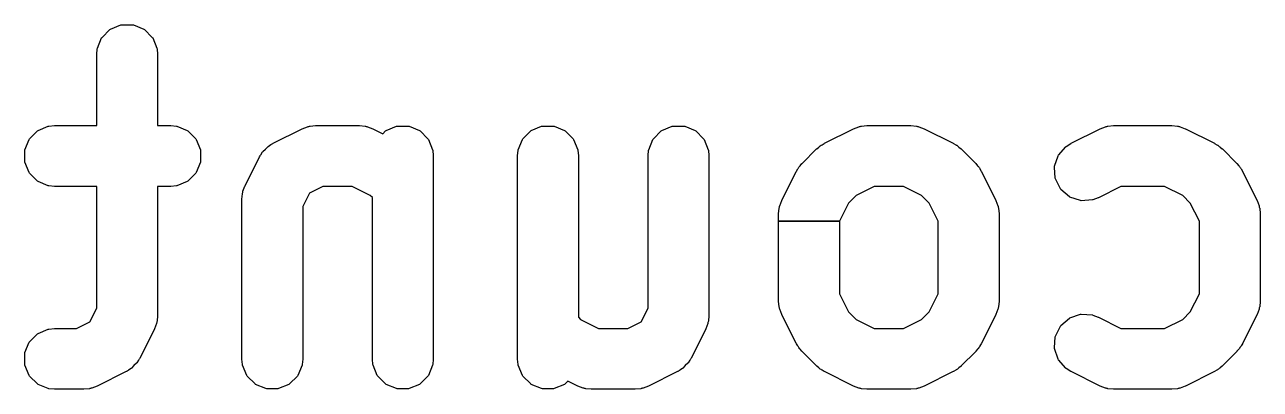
# Model space of a CAD drawing. Extents: x 123.7 to 175.4, y -115.3 to -87.
# Drawn here: x 145.437 to 148.681, y -93.574 to -92.616 of the extents above; entities that cross this region are included whole.
import ezdxf

# ---------------------------------------------------------------- set-up
doc = ezdxf.new("R2010")
doc.units = 0
doc.layers.add('BLACK', color=7, linetype='CONTINUOUS')

msp = doc.modelspace()

# ---------------------------------------------------------------- linework, layer by layer
at = {"layer": 'BLACK', "linetype": 'CONTINUOUS'}
for p, q in [((145.662493, -92.627316), (145.689529, -92.616117)), ((145.689529, -92.616117), (145.691442, -92.615736)), ((145.691442, -92.615736), (145.720706, -92.615736)), ((145.720706, -92.615736), (145.722619, -92.616117)), ((145.722619, -92.616117), (145.749655, -92.627316)), ((145.627896, -92.67775), (145.639095, -92.650714)), ((145.639095, -92.650714), (145.640178, -92.649091)), ((145.640178, -92.649091), (145.66087, -92.628399)), ((145.66087, -92.628399), (145.662493, -92.627316)), ((145.749655, -92.627316), (145.751278, -92.628399)), ((145.751278, -92.628399), (145.77197, -92.649091)), ((145.77197, -92.649091), (145.773053, -92.650714)), ((145.773053, -92.650714), (145.784252, -92.67775)), ((145.626098, -92.693805), (145.627539, -92.679173)), ((145.627539, -92.679173), (145.627896, -92.67775)), ((145.784252, -92.67775), (145.784609, -92.679173)), ((145.784609, -92.679173), (145.78605, -92.693805)), ((145.626074, -92.694295), (145.626098, -92.693805)), ((145.626074, -92.880961), (145.626074, -92.694295)), ((145.78605, -92.693805), (145.786074, -92.694295)), ((145.786074, -92.694295), (145.786074, -92.880961)), ((145.472017, -92.893982), (145.499053, -92.882783)), ((145.499053, -92.882783), (145.500476, -92.882426)), ((145.500476, -92.882426), (145.515108, -92.880985)), ((145.515108, -92.880985), (145.515598, -92.880961)), ((145.515598, -92.880961), (145.626074, -92.880961)), ((145.786074, -92.880961), (145.82036, -92.880961)), ((145.82036, -92.880961), (145.82085, -92.880985)), ((145.82085, -92.880985), (145.835482, -92.882426)), ((145.835482, -92.882426), (145.836905, -92.882783)), ((145.836905, -92.882783), (145.863941, -92.893982)), ((146.181147, -92.883637), (146.183027, -92.883502)), ((146.183027, -92.883502), (146.184769, -92.882782)), ((146.184769, -92.882782), (146.186191, -92.882426)), ((146.186191, -92.882426), (146.200823, -92.880985)), ((146.200823, -92.880985), (146.201313, -92.880961)), ((146.201313, -92.880961), (146.315599, -92.880961)), ((146.315599, -92.880961), (146.316089, -92.880985)), ((146.316089, -92.880985), (146.330721, -92.882426)), ((146.330721, -92.882426), (146.332144, -92.882782)), ((146.332144, -92.882782), (146.333885, -92.883502)), ((146.333885, -92.883502), (146.335765, -92.883637)), ((146.386303, -92.893982), (146.413339, -92.882783)), ((146.413339, -92.882783), (146.415252, -92.882402)), ((146.415252, -92.882402), (146.444516, -92.882402)), ((146.444516, -92.882402), (146.446429, -92.882783)), ((146.446429, -92.882783), (146.473465, -92.893982)), ((146.767256, -92.893982), (146.794292, -92.882783)), ((146.794292, -92.882783), (146.796205, -92.882402)), ((146.796205, -92.882402), (146.825469, -92.882402)), ((146.825469, -92.882402), (146.827382, -92.882783)), ((146.827382, -92.882783), (146.854418, -92.893982)), ((147.110113, -92.893982), (147.137149, -92.882783)), ((147.137149, -92.882783), (147.139062, -92.882402)), ((147.139062, -92.882402), (147.168326, -92.882402)), ((147.168326, -92.882402), (147.170239, -92.882783)), ((147.170239, -92.882783), (147.197275, -92.893982)), ((147.628767, -92.883637), (147.630647, -92.883502)), ((147.630647, -92.883502), (147.632389, -92.882782)), ((147.632389, -92.882782), (147.633811, -92.882426)), ((147.633811, -92.882426), (147.648443, -92.880985)), ((147.648443, -92.880985), (147.648933, -92.880961)), ((147.648933, -92.880961), (147.763219, -92.880961)), ((147.763219, -92.880961), (147.763709, -92.880985)), ((147.763709, -92.880985), (147.778341, -92.882426)), ((147.778341, -92.882426), (147.779764, -92.882782)), ((147.779764, -92.882782), (147.781505, -92.883502)), ((147.781505, -92.883502), (147.783385, -92.883637)), ((148.276386, -92.883637), (148.278266, -92.883502)), ((148.278266, -92.883502), (148.280008, -92.882782)), ((148.280008, -92.882782), (148.28143, -92.882426)), ((148.28143, -92.882426), (148.296062, -92.880985)), ((148.296062, -92.880985), (148.296552, -92.880961)), ((148.296552, -92.880961), (148.448933, -92.880961)), ((148.448933, -92.880961), (148.449423, -92.880985)), ((148.449423, -92.880985), (148.464055, -92.882426)), ((148.464055, -92.882426), (148.465478, -92.882782)), ((148.465478, -92.882782), (148.467219, -92.883502)), ((148.467219, -92.883502), (148.469099, -92.883637)), ((145.448619, -92.91738), (145.449702, -92.915757)), ((145.449702, -92.915757), (145.470394, -92.895065)), ((145.470394, -92.895065), (145.472017, -92.893982)), ((145.863941, -92.893982), (145.865564, -92.895065)), ((145.865564, -92.895065), (145.886256, -92.915757)), ((145.886256, -92.915757), (145.887339, -92.91738)), ((146.089345, -92.927503), (146.165535, -92.889407)), ((146.165535, -92.889407), (146.165984, -92.889209)), ((146.165984, -92.889209), (146.179716, -92.883954)), ((146.179716, -92.883954), (146.181147, -92.883637)), ((146.335765, -92.883637), (146.337196, -92.883954)), ((146.337196, -92.883954), (146.350928, -92.889209)), ((146.350928, -92.889209), (146.351377, -92.889407)), ((146.351377, -92.889407), (146.37735, -92.902394)), ((146.37735, -92.902394), (146.384681, -92.895065)), ((146.384681, -92.895065), (146.386303, -92.893982)), ((146.473465, -92.893982), (146.475088, -92.895065)), ((146.475088, -92.895065), (146.49578, -92.915757)), ((146.49578, -92.915757), (146.496863, -92.91738)), ((146.743858, -92.91738), (146.744941, -92.915757)), ((146.744941, -92.915757), (146.765633, -92.895065)), ((146.765633, -92.895065), (146.767256, -92.893982)), ((146.854418, -92.893982), (146.856041, -92.895065)), ((146.856041, -92.895065), (146.876733, -92.915757)), ((146.876733, -92.915757), (146.877816, -92.91738)), ((147.086715, -92.91738), (147.087798, -92.915757)), ((147.087798, -92.915757), (147.10849, -92.895065)), ((147.10849, -92.895065), (147.110113, -92.893982)), ((147.197275, -92.893982), (147.198898, -92.895065)), ((147.198898, -92.895065), (147.21959, -92.915757)), ((147.21959, -92.915757), (147.220673, -92.91738)), ((147.536965, -92.927503), (147.613155, -92.889407)), ((147.613155, -92.889407), (147.613604, -92.889209)), ((147.613604, -92.889209), (147.627336, -92.883954)), ((147.627336, -92.883954), (147.628767, -92.883637)), ((147.783385, -92.883637), (147.784816, -92.883954)), ((147.784816, -92.883954), (147.798548, -92.889209)), ((147.798548, -92.889209), (147.798997, -92.889407)), ((147.798997, -92.889407), (147.875186, -92.927503)), ((148.184584, -92.927503), (148.260774, -92.889407)), ((148.260774, -92.889407), (148.261223, -92.889209)), ((148.261223, -92.889209), (148.274955, -92.883954)), ((148.274955, -92.883954), (148.276386, -92.883637)), ((148.469099, -92.883637), (148.47053, -92.883954)), ((148.47053, -92.883954), (148.484262, -92.889209)), ((148.484262, -92.889209), (148.484711, -92.889407)), ((148.484711, -92.889407), (148.5609, -92.927503)), ((145.437039, -92.946329), (145.43742, -92.944416)), ((145.437039, -92.975593), (145.437039, -92.946329)), ((145.43742, -92.944416), (145.448619, -92.91738)), ((145.887339, -92.91738), (145.898538, -92.944416)), ((145.898538, -92.944416), (145.898919, -92.946329)), ((145.898919, -92.946329), (145.898919, -92.975593)), ((146.062596, -92.949296), (146.069433, -92.943364)), ((146.069433, -92.943364), (146.075361, -92.936532)), ((146.075361, -92.936532), (146.076474, -92.935577)), ((146.076474, -92.935577), (146.083553, -92.931119)), ((146.083553, -92.931119), (146.084706, -92.930121)), ((146.084706, -92.930121), (146.086398, -92.929157)), ((146.086398, -92.929157), (146.086979, -92.928963)), ((146.086979, -92.928963), (146.088918, -92.927743)), ((146.088918, -92.927743), (146.089345, -92.927503)), ((146.496863, -92.91738), (146.508062, -92.944416)), ((146.508062, -92.944416), (146.508419, -92.945839)), ((146.508419, -92.945839), (146.50986, -92.960471)), ((146.730861, -92.960471), (146.732302, -92.945839)), ((146.732302, -92.945839), (146.732659, -92.944416)), ((146.732659, -92.944416), (146.743858, -92.91738)), ((146.877816, -92.91738), (146.889015, -92.944416)), ((146.889015, -92.944416), (146.889372, -92.945839)), ((146.889372, -92.945839), (146.890813, -92.960471)), ((147.073718, -92.960471), (147.075159, -92.945839)), ((147.075159, -92.945839), (147.075516, -92.944416)), ((147.075516, -92.944416), (147.086715, -92.91738)), ((147.220673, -92.91738), (147.231872, -92.944416)), ((147.231872, -92.944416), (147.232229, -92.945839)), ((147.232229, -92.945839), (147.23367, -92.960471)), ((147.478078, -92.980583), (147.516173, -92.942488)), ((147.516173, -92.942488), (147.516537, -92.942159)), ((147.516537, -92.942159), (147.521959, -92.937708)), ((147.521959, -92.937708), (147.522981, -92.936531)), ((147.522981, -92.936531), (147.524093, -92.935578)), ((147.524093, -92.935578), (147.526078, -92.934326)), ((147.526078, -92.934326), (147.527903, -92.932831)), ((147.527903, -92.932831), (147.529158, -92.932078)), ((147.529158, -92.932078), (147.5306, -92.931479)), ((147.5306, -92.931479), (147.536538, -92.927743)), ((147.536538, -92.927743), (147.536965, -92.927503)), ((147.875186, -92.927503), (147.875614, -92.927743)), ((147.875614, -92.927743), (147.881553, -92.931481)), ((147.881553, -92.931481), (147.882992, -92.932078)), ((147.882992, -92.932078), (147.884248, -92.932832)), ((147.884248, -92.932832), (147.886064, -92.934321)), ((147.886064, -92.934321), (147.888057, -92.935577)), ((147.888057, -92.935577), (147.889171, -92.936533)), ((147.889171, -92.936533), (147.890188, -92.937706)), ((147.890188, -92.937706), (147.895614, -92.942159)), ((147.895614, -92.942159), (147.895978, -92.942488)), ((147.895978, -92.942488), (147.934073, -92.980583)), ((148.151427, -92.958639), (148.1706, -92.936532)), ((148.1706, -92.936532), (148.171713, -92.935577)), ((148.171713, -92.935577), (148.184156, -92.927744)), ((148.184156, -92.927744), (148.184584, -92.927503)), ((148.5609, -92.927503), (148.561328, -92.927743)), ((148.561328, -92.927743), (148.567267, -92.931481)), ((148.567267, -92.931481), (148.568706, -92.932078)), ((148.568706, -92.932078), (148.569962, -92.932832)), ((148.569962, -92.932832), (148.571778, -92.934321)), ((148.571778, -92.934321), (148.573771, -92.935577)), ((148.573771, -92.935577), (148.574885, -92.936533)), ((148.574885, -92.936533), (148.575902, -92.937706)), ((148.575902, -92.937706), (148.581328, -92.942159)), ((148.581328, -92.942159), (148.581692, -92.942488)), ((148.581692, -92.942488), (148.619787, -92.980583)), ((145.43742, -92.977506), (145.437039, -92.975593)), ((145.448619, -93.004542), (145.43742, -92.977506)), ((145.898538, -92.977506), (145.887339, -93.004542)), ((145.898919, -92.975593), (145.898538, -92.977506)), ((146.015473, -93.03947), (146.053568, -92.96328)), ((146.053568, -92.96328), (146.053808, -92.962854)), ((146.053808, -92.962854), (146.055026, -92.960917)), ((146.055026, -92.960917), (146.055222, -92.960331)), ((146.055222, -92.960331), (146.056186, -92.958641)), ((146.056186, -92.958641), (146.057182, -92.95749)), ((146.057182, -92.95749), (146.061641, -92.950409)), ((146.061641, -92.950409), (146.062596, -92.949296)), ((146.50986, -92.960471), (146.509884, -92.960961)), ((146.509884, -92.960961), (146.509884, -93.494295)), ((146.730837, -92.960961), (146.730861, -92.960471)), ((146.730837, -93.494295), (146.730837, -92.960961)), ((146.890813, -92.960471), (146.890837, -92.960961)), ((146.890837, -92.960961), (146.890837, -93.384967)), ((147.073694, -92.960961), (147.073718, -92.960471)), ((147.073694, -93.361124), (147.073694, -92.960961)), ((147.23367, -92.960471), (147.233694, -92.960961)), ((147.233694, -92.960961), (147.233694, -93.380009)), ((147.477749, -92.980947), (147.478078, -92.980583)), ((147.934073, -92.980583), (147.934402, -92.980947)), ((148.141207, -92.988096), (148.150461, -92.960334)), ((148.150461, -92.960334), (148.151427, -92.958639)), ((148.619787, -92.980583), (148.620116, -92.980947)), ((145.449702, -93.006165), (145.448619, -93.004542)), ((145.470394, -93.026857), (145.449702, -93.006165)), ((145.886256, -93.006165), (145.865564, -93.026857)), ((145.887339, -93.004542), (145.886256, -93.006165)), ((147.424998, -93.077565), (147.463093, -93.001375)), ((147.463093, -93.001375), (147.463333, -93.000948)), ((147.463333, -93.000948), (147.467073, -92.995002)), ((147.467073, -92.995002), (147.467669, -92.993568)), ((147.467669, -92.993568), (147.468422, -92.992312)), ((147.468422, -92.992312), (147.469911, -92.990496)), ((147.469911, -92.990496), (147.471166, -92.988504)), ((147.471166, -92.988504), (147.47212, -92.987392)), ((147.47212, -92.987392), (147.473297, -92.98637)), ((147.473297, -92.98637), (147.477749, -92.980947)), ((147.934402, -92.980947), (147.938853, -92.986371)), ((147.938853, -92.986371), (147.940028, -92.98739)), ((147.940028, -92.98739), (147.940985, -92.988505)), ((147.940985, -92.988505), (147.942233, -92.990489)), ((147.942233, -92.990489), (147.943729, -92.992311)), ((147.943729, -92.992311), (147.944484, -92.993571)), ((147.944484, -92.993571), (147.945079, -92.99501)), ((147.945079, -92.99501), (147.948817, -93.000946)), ((147.948817, -93.000946), (147.949058, -93.001374)), ((147.949058, -93.001374), (147.987153, -93.077564)), ((148.140963, -92.990031), (148.141207, -92.988096)), ((148.143037, -93.019221), (148.140963, -92.990031)), ((148.620116, -92.980947), (148.624567, -92.986371)), ((148.624567, -92.986371), (148.625742, -92.98739)), ((148.625742, -92.98739), (148.626699, -92.988505)), ((148.626699, -92.988505), (148.627947, -92.990489)), ((148.627947, -92.990489), (148.629443, -92.992311)), ((148.629443, -92.992311), (148.630198, -92.993571)), ((148.630198, -92.993571), (148.630793, -92.99501)), ((148.630793, -92.99501), (148.634531, -93.000946)), ((148.634531, -93.000946), (148.634772, -93.001374)), ((148.634772, -93.001374), (148.672867, -93.077564)), ((145.472017, -93.02794), (145.470394, -93.026857)), ((145.499053, -93.039139), (145.472017, -93.02794)), ((145.500476, -93.039496), (145.499053, -93.039139)), ((145.515108, -93.040937), (145.500476, -93.039496)), ((145.515598, -93.040961), (145.515108, -93.040937)), ((145.626074, -93.040961), (145.515598, -93.040961)), ((145.626074, -93.361124), (145.626074, -93.040961)), ((145.82036, -93.040961), (145.786074, -93.040961)), ((145.786074, -93.040961), (145.786074, -93.380009)), ((145.82085, -93.040937), (145.82036, -93.040961)), ((145.835482, -93.039496), (145.82085, -93.040937)), ((145.836905, -93.039139), (145.835482, -93.039496)), ((145.863941, -93.02794), (145.836905, -93.039139)), ((145.865564, -93.026857), (145.863941, -93.02794)), ((146.01002, -93.053651), (146.015275, -93.039919)), ((146.015275, -93.039919), (146.015473, -93.03947)), ((146.220198, -93.040961), (146.184749, -93.058684)), ((146.296713, -93.040961), (146.220198, -93.040961)), ((146.344397, -93.064803), (146.296713, -93.040961)), ((147.667818, -93.040961), (147.620131, -93.064803)), ((147.744333, -93.040961), (147.667818, -93.040961)), ((147.792017, -93.064803), (147.744333, -93.040961)), ((148.143552, -93.021103), (148.143037, -93.019221)), ((148.15664, -93.047277), (148.143552, -93.021103)), ((148.315437, -93.040961), (148.256138, -93.070611)), ((148.430047, -93.040961), (148.315437, -93.040961)), ((148.477731, -93.064803), (148.430047, -93.040961)), ((146.007027, -93.075247), (146.007051, -93.074757)), ((146.007027, -93.494295), (146.007027, -93.075247)), ((146.007051, -93.074757), (146.008492, -93.060125)), ((146.008492, -93.060125), (146.008848, -93.058702)), ((146.008848, -93.058702), (146.009569, -93.056959)), ((146.009569, -93.056959), (146.009703, -93.055083)), ((146.009703, -93.055083), (146.01002, -93.053651)), ((146.184749, -93.058684), (146.167027, -93.094131)), ((146.349884, -93.07029), (146.344397, -93.064803)), ((146.349884, -93.494295), (146.349884, -93.07029)), ((147.419545, -93.091746), (147.4248, -93.078014)), ((147.4248, -93.078014), (147.424998, -93.077565)), ((147.620131, -93.064803), (147.600395, -93.08454)), ((147.811756, -93.084542), (147.792017, -93.064803)), ((147.987153, -93.077564), (147.987351, -93.078013)), ((147.987351, -93.078013), (147.992606, -93.091745)), ((148.157836, -93.048818), (148.15664, -93.047277)), ((148.179943, -93.067991), (148.157836, -93.048818)), ((148.181638, -93.068957), (148.179943, -93.067991)), ((148.2094, -93.078211), (148.181638, -93.068957)), ((148.211335, -93.078455), (148.2094, -93.078211)), ((148.240525, -93.076381), (148.211335, -93.078455)), ((148.241958, -93.076064), (148.240525, -93.076381)), ((148.255689, -93.070809), (148.241958, -93.076064)), ((148.256138, -93.070611), (148.255689, -93.070809)), ((148.49747, -93.084542), (148.477731, -93.064803)), ((148.672867, -93.077564), (148.673065, -93.078013)), ((148.673065, -93.078013), (148.67832, -93.091745)), ((146.167027, -93.094131), (146.167027, -93.494295)), ((147.416576, -93.112852), (147.418017, -93.09822)), ((147.418017, -93.09822), (147.418373, -93.096797)), ((147.418373, -93.096797), (147.419094, -93.095054)), ((147.419094, -93.095054), (147.419228, -93.093178)), ((147.419228, -93.093178), (147.419545, -93.091746)), ((147.600395, -93.08454), (147.576552, -93.132227)), ((147.8356, -93.132227), (147.811756, -93.084542)), ((147.992606, -93.091745), (147.992924, -93.093179)), ((147.992924, -93.093179), (147.993056, -93.095054)), ((147.993056, -93.095054), (147.993778, -93.096795)), ((147.993778, -93.096795), (147.994135, -93.09822)), ((147.994135, -93.09822), (147.995576, -93.112852)), ((148.521314, -93.132227), (148.49747, -93.084542)), ((148.67832, -93.091745), (148.678638, -93.093179)), ((148.678638, -93.093179), (148.67877, -93.095054)), ((148.67877, -93.095054), (148.679492, -93.096795)), ((148.679492, -93.096795), (148.679849, -93.09822)), ((148.679849, -93.09822), (148.68129, -93.112852)), ((147.416552, -93.113342), (147.416576, -93.112852)), ((147.416552, -93.132227), (147.416552, -93.113342)), ((147.416552, -93.341914), (147.416552, -93.132227)), ((147.416552, -93.132227), (147.576552, -93.132227)), ((147.576552, -93.132227), (147.416552, -93.132227)), ((147.576552, -93.132227), (147.576552, -93.323029)), ((147.8356, -93.323027), (147.8356, -93.132227)), ((147.995576, -93.112852), (147.9956, -93.113342)), ((147.9956, -93.113342), (147.9956, -93.341914)), ((148.521314, -93.323027), (148.521314, -93.132227)), ((148.68129, -93.112852), (148.681314, -93.113342)), ((148.681314, -93.113342), (148.681314, -93.341914)), ((147.576552, -93.323029), (147.600395, -93.370715)), ((147.811756, -93.370713), (147.8356, -93.323027)), ((148.49747, -93.370713), (148.521314, -93.323027)), ((145.60835, -93.396571), (145.626074, -93.361124)), ((147.05597, -93.396571), (147.073694, -93.361124)), ((147.416576, -93.342404), (147.416552, -93.341914)), ((147.418017, -93.357036), (147.416576, -93.342404)), ((147.418374, -93.358459), (147.418017, -93.357036)), ((147.419094, -93.360198), (147.418374, -93.358459)), ((147.419228, -93.362077), (147.419094, -93.360198)), ((147.419545, -93.36351), (147.419228, -93.362077)), ((147.4248, -93.377242), (147.419545, -93.36351)), ((147.992606, -93.363511), (147.987351, -93.377243)), ((147.992924, -93.362077), (147.992606, -93.363511)), ((147.993056, -93.3602), (147.992924, -93.362077)), ((147.993778, -93.358461), (147.993056, -93.3602)), ((147.994135, -93.357036), (147.993778, -93.358461)), ((147.995576, -93.342404), (147.994135, -93.357036)), ((147.9956, -93.341914), (147.995576, -93.342404)), ((148.67832, -93.363511), (148.673065, -93.377243)), ((148.678638, -93.362077), (148.67832, -93.363511)), ((148.67877, -93.3602), (148.678638, -93.362077)), ((148.679492, -93.358461), (148.67877, -93.3602)), ((148.679849, -93.357036), (148.679492, -93.358461)), ((148.68129, -93.342404), (148.679849, -93.357036)), ((148.681314, -93.341914), (148.68129, -93.342404)), ((145.572904, -93.414295), (145.60835, -93.396571)), ((145.783081, -93.401605), (145.777826, -93.415337)), ((145.783399, -93.400171), (145.783081, -93.401605)), ((145.783531, -93.398293), (145.783399, -93.400171)), ((145.784252, -93.396556), (145.783531, -93.398293)), ((145.784609, -93.395131), (145.784252, -93.396556)), ((145.78605, -93.380499), (145.784609, -93.395131)), ((145.786074, -93.380009), (145.78605, -93.380499)), ((146.890837, -93.384967), (146.896321, -93.390452)), ((146.896321, -93.390452), (146.944008, -93.414295)), ((147.020524, -93.414295), (147.05597, -93.396571)), ((147.230701, -93.401605), (147.225446, -93.415337)), ((147.231019, -93.400171), (147.230701, -93.401605)), ((147.231151, -93.398293), (147.231019, -93.400171)), ((147.231872, -93.396556), (147.231151, -93.398293)), ((147.232229, -93.395131), (147.231872, -93.396556)), ((147.23367, -93.380499), (147.232229, -93.395131)), ((147.233694, -93.380009), (147.23367, -93.380499)), ((147.424998, -93.377691), (147.4248, -93.377242)), ((147.463093, -93.453881), (147.424998, -93.377691)), ((147.600395, -93.370715), (147.620131, -93.390452)), ((147.620131, -93.390452), (147.667818, -93.414295)), ((147.744334, -93.414295), (147.792016, -93.390453)), ((147.792016, -93.390453), (147.811756, -93.370713)), ((147.987153, -93.377692), (147.949058, -93.453882)), ((147.987351, -93.377243), (147.987153, -93.377692)), ((148.157835, -93.406439), (148.179943, -93.387266)), ((148.179943, -93.387266), (148.181638, -93.3863)), ((148.181638, -93.3863), (148.209399, -93.377046)), ((148.209399, -93.377046), (148.211334, -93.376802)), ((148.211334, -93.376802), (148.240524, -93.378876)), ((148.240524, -93.378876), (148.241957, -93.379193)), ((148.241957, -93.379193), (148.255689, -93.384448)), ((148.255689, -93.384448), (148.256138, -93.384646)), ((148.256138, -93.384646), (148.315437, -93.414295)), ((148.430048, -93.414295), (148.47773, -93.390453)), ((148.47773, -93.390453), (148.49747, -93.370713)), ((148.672867, -93.377692), (148.634772, -93.453882)), ((148.673065, -93.377243), (148.672867, -93.377692)), ((145.449702, -93.449091), (145.470394, -93.428399)), ((145.470394, -93.428399), (145.472017, -93.427316)), ((145.472017, -93.427316), (145.499053, -93.416117)), ((145.499053, -93.416117), (145.500476, -93.41576)), ((145.500476, -93.41576), (145.515108, -93.414319)), ((145.515108, -93.414319), (145.515598, -93.414295)), ((145.515598, -93.414295), (145.572904, -93.414295)), ((145.777628, -93.415786), (145.739533, -93.491977)), ((145.777826, -93.415337), (145.777628, -93.415786)), ((146.944008, -93.414295), (147.020524, -93.414295)), ((147.225248, -93.415786), (147.187153, -93.491977)), ((147.225446, -93.415337), (147.225248, -93.415786)), ((147.667818, -93.414295), (147.744334, -93.414295)), ((148.143037, -93.436037), (148.143552, -93.434155)), ((148.143552, -93.434155), (148.156639, -93.40798)), ((148.156639, -93.40798), (148.157835, -93.406439)), ((148.315437, -93.414295), (148.430048, -93.414295)), ((145.43742, -93.47775), (145.448619, -93.450714)), ((145.448619, -93.450714), (145.449702, -93.449091)), ((147.463333, -93.454309), (147.463093, -93.453881)), ((147.467073, -93.460252), (147.463333, -93.454309)), ((147.467667, -93.461684), (147.467073, -93.460252)), ((147.468421, -93.462943), (147.467667, -93.461684)), ((147.469911, -93.464759), (147.468421, -93.462943)), ((147.471166, -93.466752), (147.469911, -93.464759)), ((147.472121, -93.467866), (147.471166, -93.466752)), ((147.940985, -93.466751), (147.940028, -93.467866)), ((147.942237, -93.46476), (147.940985, -93.466751)), ((147.943729, -93.462944), (147.942237, -93.46476)), ((147.944485, -93.461684), (147.943729, -93.462944)), ((147.945082, -93.460241), (147.944485, -93.461684)), ((147.948817, -93.45431), (147.945082, -93.460241)), ((147.949058, -93.453882), (147.948817, -93.45431)), ((148.140963, -93.465227), (148.143037, -93.436037)), ((148.141207, -93.467162), (148.140963, -93.465227)), ((148.150461, -93.494923), (148.141207, -93.467162)), ((148.626699, -93.466751), (148.625742, -93.467866)), ((148.627951, -93.46476), (148.626699, -93.466751)), ((148.629443, -93.462944), (148.627951, -93.46476)), ((148.630199, -93.461684), (148.629443, -93.462944)), ((148.630796, -93.460241), (148.630199, -93.461684)), ((148.634531, -93.45431), (148.630796, -93.460241)), ((148.634772, -93.453882), (148.634531, -93.45431)), ((145.437039, -93.479663), (145.43742, -93.47775)), ((145.437039, -93.508927), (145.437039, -93.479663)), ((145.735916, -93.497767), (145.731461, -93.504847)), ((145.736913, -93.496619), (145.735916, -93.497767)), ((145.73788, -93.494921), (145.736913, -93.496619)), ((145.738073, -93.49434), (145.73788, -93.494921)), ((145.739292, -93.492405), (145.738073, -93.49434)), ((145.739533, -93.491977), (145.739292, -93.492405)), ((146.007051, -93.494785), (146.007027, -93.494295)), ((146.008492, -93.509417), (146.007051, -93.494785)), ((146.167003, -93.494785), (146.165562, -93.509417)), ((146.167027, -93.494295), (146.167003, -93.494785)), ((146.349908, -93.494785), (146.349884, -93.494295)), ((146.351349, -93.509417), (146.349908, -93.494785)), ((146.50986, -93.494785), (146.508419, -93.509417)), ((146.509884, -93.494295), (146.50986, -93.494785)), ((146.730861, -93.494785), (146.730837, -93.494295)), ((146.732302, -93.509417), (146.730861, -93.494785)), ((147.183536, -93.497767), (147.179081, -93.504847)), ((147.184533, -93.496619), (147.183536, -93.497767)), ((147.1855, -93.494921), (147.184533, -93.496619)), ((147.185693, -93.49434), (147.1855, -93.494921)), ((147.186912, -93.492405), (147.185693, -93.49434)), ((147.187153, -93.491977), (147.186912, -93.492405)), ((147.473301, -93.468889), (147.472121, -93.467866)), ((147.477748, -93.474308), (147.473301, -93.468889)), ((147.478077, -93.474671), (147.477748, -93.474308)), ((147.516172, -93.512767), (147.478077, -93.474671)), ((147.934074, -93.474671), (147.895979, -93.512767)), ((147.934403, -93.474308), (147.934074, -93.474671)), ((147.938854, -93.468883), (147.934403, -93.474308)), ((147.940028, -93.467866), (147.938854, -93.468883)), ((148.151427, -93.496618), (148.150461, -93.494923)), ((148.1706, -93.518726), (148.151427, -93.496618)), ((148.619788, -93.474671), (148.581693, -93.512767)), ((148.620117, -93.474308), (148.619788, -93.474671)), ((148.624568, -93.468883), (148.620117, -93.474308)), ((148.625742, -93.467866), (148.624568, -93.468883)), ((145.43742, -93.51084), (145.437039, -93.508927)), ((145.448619, -93.537876), (145.43742, -93.51084)), ((145.703756, -93.527754), (145.627566, -93.565849)), ((145.704184, -93.527513), (145.703756, -93.527754)), ((145.706119, -93.526294), (145.704184, -93.527513)), ((145.7067, -93.526101), (145.706119, -93.526294)), ((145.708398, -93.525134), (145.7067, -93.526101)), ((145.709546, -93.524137), (145.708398, -93.525134)), ((145.716626, -93.519682), (145.709546, -93.524137)), ((145.717741, -93.518726), (145.716626, -93.519682)), ((145.723668, -93.511889), (145.717741, -93.518726)), ((145.730505, -93.505962), (145.723668, -93.511889)), ((145.731461, -93.504847), (145.730505, -93.505962)), ((146.008849, -93.51084), (146.008492, -93.509417)), ((146.020048, -93.537876), (146.008849, -93.51084)), ((146.165205, -93.51084), (146.154006, -93.537876)), ((146.165562, -93.509417), (146.165205, -93.51084)), ((146.351706, -93.51084), (146.351349, -93.509417)), ((146.362905, -93.537876), (146.351706, -93.51084)), ((146.508062, -93.51084), (146.496863, -93.537876)), ((146.508419, -93.509417), (146.508062, -93.51084)), ((146.732659, -93.51084), (146.732302, -93.509417)), ((146.743858, -93.537876), (146.732659, -93.51084)), ((147.151376, -93.527754), (147.075186, -93.565849)), ((147.151804, -93.527513), (147.151376, -93.527754)), ((147.153739, -93.526294), (147.151804, -93.527513)), ((147.15432, -93.526101), (147.153739, -93.526294)), ((147.156018, -93.525134), (147.15432, -93.526101)), ((147.157166, -93.524137), (147.156018, -93.525134)), ((147.164246, -93.519682), (147.157166, -93.524137)), ((147.165361, -93.518726), (147.164246, -93.519682)), ((147.171288, -93.511889), (147.165361, -93.518726)), ((147.178125, -93.505962), (147.171288, -93.511889)), ((147.179081, -93.504847), (147.178125, -93.505962)), ((147.516536, -93.513097), (147.516172, -93.512767)), ((147.521956, -93.517545), (147.516536, -93.513097)), ((147.52298, -93.518726), (147.521956, -93.517545)), ((147.524095, -93.519682), (147.52298, -93.518726)), ((147.526084, -93.520934), (147.524095, -93.519682)), ((147.527901, -93.522425), (147.526084, -93.520934)), ((147.52916, -93.523179), (147.527901, -93.522425)), ((147.530594, -93.523773), (147.52916, -93.523179)), ((147.536538, -93.527514), (147.530594, -93.523773)), ((147.536965, -93.527754), (147.536538, -93.527514)), ((147.613156, -93.565849), (147.536965, -93.527754)), ((147.875186, -93.527754), (147.798996, -93.565849)), ((147.875614, -93.527513), (147.875186, -93.527754)), ((147.88155, -93.523775), (147.875614, -93.527513)), ((147.88299, -93.52318), (147.88155, -93.523775)), ((147.88425, -93.522424), (147.88299, -93.52318)), ((147.88606, -93.520937), (147.88425, -93.522424)), ((147.888056, -93.519682), (147.88606, -93.520937)), ((147.889171, -93.518725), (147.888056, -93.519682)), ((147.890192, -93.517546), (147.889171, -93.518725)), ((147.895615, -93.513097), (147.890192, -93.517546)), ((147.895979, -93.512767), (147.895615, -93.513097)), ((148.171714, -93.519682), (148.1706, -93.518726)), ((148.184157, -93.527514), (148.171714, -93.519682)), ((148.184584, -93.527754), (148.184157, -93.527514)), ((148.260775, -93.565849), (148.184584, -93.527754)), ((148.5609, -93.527754), (148.48471, -93.565849)), ((148.561328, -93.527513), (148.5609, -93.527754)), ((148.567264, -93.523775), (148.561328, -93.527513)), ((148.568704, -93.52318), (148.567264, -93.523775)), ((148.569964, -93.522424), (148.568704, -93.52318)), ((148.571774, -93.520937), (148.569964, -93.522424)), ((148.57377, -93.519682), (148.571774, -93.520937)), ((148.574885, -93.518725), (148.57377, -93.519682)), ((148.575906, -93.517546), (148.574885, -93.518725)), ((148.581329, -93.513097), (148.575906, -93.517546)), ((148.581693, -93.512767), (148.581329, -93.513097)), ((145.449702, -93.539499), (145.448619, -93.537876)), ((145.470394, -93.560191), (145.449702, -93.539499)), ((145.472017, -93.561274), (145.470394, -93.560191)), ((145.499053, -93.572473), (145.472017, -93.561274)), ((146.021131, -93.539499), (146.020048, -93.537876)), ((146.041823, -93.560191), (146.021131, -93.539499)), ((146.043446, -93.561274), (146.041823, -93.560191)), ((146.070482, -93.572473), (146.043446, -93.561274)), ((146.130608, -93.561274), (146.103572, -93.572473)), ((146.132231, -93.560191), (146.130608, -93.561274)), ((146.152923, -93.539499), (146.132231, -93.560191)), ((146.154006, -93.537876), (146.152923, -93.539499)), ((146.363988, -93.539499), (146.362905, -93.537876)), ((146.38468, -93.560191), (146.363988, -93.539499)), ((146.386303, -93.561274), (146.38468, -93.560191)), ((146.413339, -93.572473), (146.386303, -93.561274)), ((146.473465, -93.561274), (146.446429, -93.572473)), ((146.475088, -93.560191), (146.473465, -93.561274)), ((146.49578, -93.539499), (146.475088, -93.560191)), ((146.496863, -93.537876), (146.49578, -93.539499)), ((146.744941, -93.539499), (146.743858, -93.537876)), ((146.765633, -93.560191), (146.744941, -93.539499)), ((146.767256, -93.561274), (146.765633, -93.560191)), ((146.794292, -93.572473), (146.767256, -93.561274)), ((146.854418, -93.561274), (146.827382, -93.572473)), ((146.856041, -93.56019), (146.854418, -93.561274)), ((146.863369, -93.55286), (146.856041, -93.56019)), ((146.889346, -93.565849), (146.863369, -93.55286)), ((145.500476, -93.57283), (145.499053, -93.572473)), ((145.515108, -93.574271), (145.500476, -93.57283)), ((145.515598, -93.574295), (145.515108, -93.574271)), ((145.591789, -93.574295), (145.515598, -93.574295)), ((145.592279, -93.574271), (145.591789, -93.574295)), ((145.606911, -93.57283), (145.592279, -93.574271)), ((145.608336, -93.572473), (145.606911, -93.57283)), ((145.610073, -93.571752), (145.608336, -93.572473)), ((145.611951, -93.57162), (145.610073, -93.571752)), ((145.613385, -93.571302), (145.611951, -93.57162)), ((145.627117, -93.566047), (145.613385, -93.571302)), ((145.627566, -93.565849), (145.627117, -93.566047)), ((146.072395, -93.572854), (146.070482, -93.572473)), ((146.101659, -93.572854), (146.072395, -93.572854)), ((146.103572, -93.572473), (146.101659, -93.572854)), ((146.415252, -93.572854), (146.413339, -93.572473)), ((146.444516, -93.572854), (146.415252, -93.572854)), ((146.446429, -93.572473), (146.444516, -93.572854)), ((146.796205, -93.572854), (146.794292, -93.572473)), ((146.825469, -93.572854), (146.796205, -93.572854)), ((146.827382, -93.572473), (146.825469, -93.572854)), ((146.889795, -93.566047), (146.889346, -93.565849)), ((146.903527, -93.571302), (146.889795, -93.566047)), ((146.904961, -93.57162), (146.903527, -93.571302)), ((146.906839, -93.571752), (146.904961, -93.57162)), ((146.908577, -93.572473), (146.906839, -93.571752)), ((146.910001, -93.57283), (146.908577, -93.572473)), ((146.924633, -93.574271), (146.910001, -93.57283)), ((146.925123, -93.574295), (146.924633, -93.574271)), ((147.039409, -93.574295), (146.925123, -93.574295)), ((147.039899, -93.574271), (147.039409, -93.574295)), ((147.054531, -93.57283), (147.039899, -93.574271)), ((147.055956, -93.572473), (147.054531, -93.57283)), ((147.057693, -93.571752), (147.055956, -93.572473)), ((147.059571, -93.57162), (147.057693, -93.571752)), ((147.061005, -93.571302), (147.059571, -93.57162)), ((147.074737, -93.566047), (147.061005, -93.571302)), ((147.075186, -93.565849), (147.074737, -93.566047)), ((147.613605, -93.566047), (147.613156, -93.565849)), ((147.627337, -93.571302), (147.613605, -93.566047)), ((147.628771, -93.57162), (147.627337, -93.571302)), ((147.630649, -93.571752), (147.628771, -93.57162)), ((147.632387, -93.572473), (147.630649, -93.571752)), ((147.633811, -93.57283), (147.632387, -93.572473)), ((147.648443, -93.574271), (147.633811, -93.57283)), ((147.648933, -93.574295), (147.648443, -93.574271)), ((147.763219, -93.574295), (147.648933, -93.574295)), ((147.763709, -93.574271), (147.763219, -93.574295)), ((147.778341, -93.57283), (147.763709, -93.574271)), ((147.779766, -93.572473), (147.778341, -93.57283)), ((147.781503, -93.571752), (147.779766, -93.572473)), ((147.783381, -93.57162), (147.781503, -93.571752)), ((147.784815, -93.571302), (147.783381, -93.57162)), ((147.798547, -93.566047), (147.784815, -93.571302)), ((147.798996, -93.565849), (147.798547, -93.566047)), ((148.261224, -93.566047), (148.260775, -93.565849)), ((148.274956, -93.571302), (148.261224, -93.566047)), ((148.27639, -93.57162), (148.274956, -93.571302)), ((148.278268, -93.571752), (148.27639, -93.57162)), ((148.280006, -93.572473), (148.278268, -93.571752)), ((148.28143, -93.57283), (148.280006, -93.572473)), ((148.296062, -93.574271), (148.28143, -93.57283)), ((148.296552, -93.574295), (148.296062, -93.574271)), ((148.448933, -93.574295), (148.296552, -93.574295)), ((148.449423, -93.574271), (148.448933, -93.574295)), ((148.464055, -93.57283), (148.449423, -93.574271)), ((148.46548, -93.572473), (148.464055, -93.57283)), ((148.467217, -93.571752), (148.46548, -93.572473)), ((148.469095, -93.57162), (148.467217, -93.571752)), ((148.470529, -93.571302), (148.469095, -93.57162)), ((148.484261, -93.566047), (148.470529, -93.571302)), ((148.48471, -93.565849), (148.484261, -93.566047))]:
    msp.add_line(p, q, dxfattribs=at)

doc.saveas('drawing.dxf')
